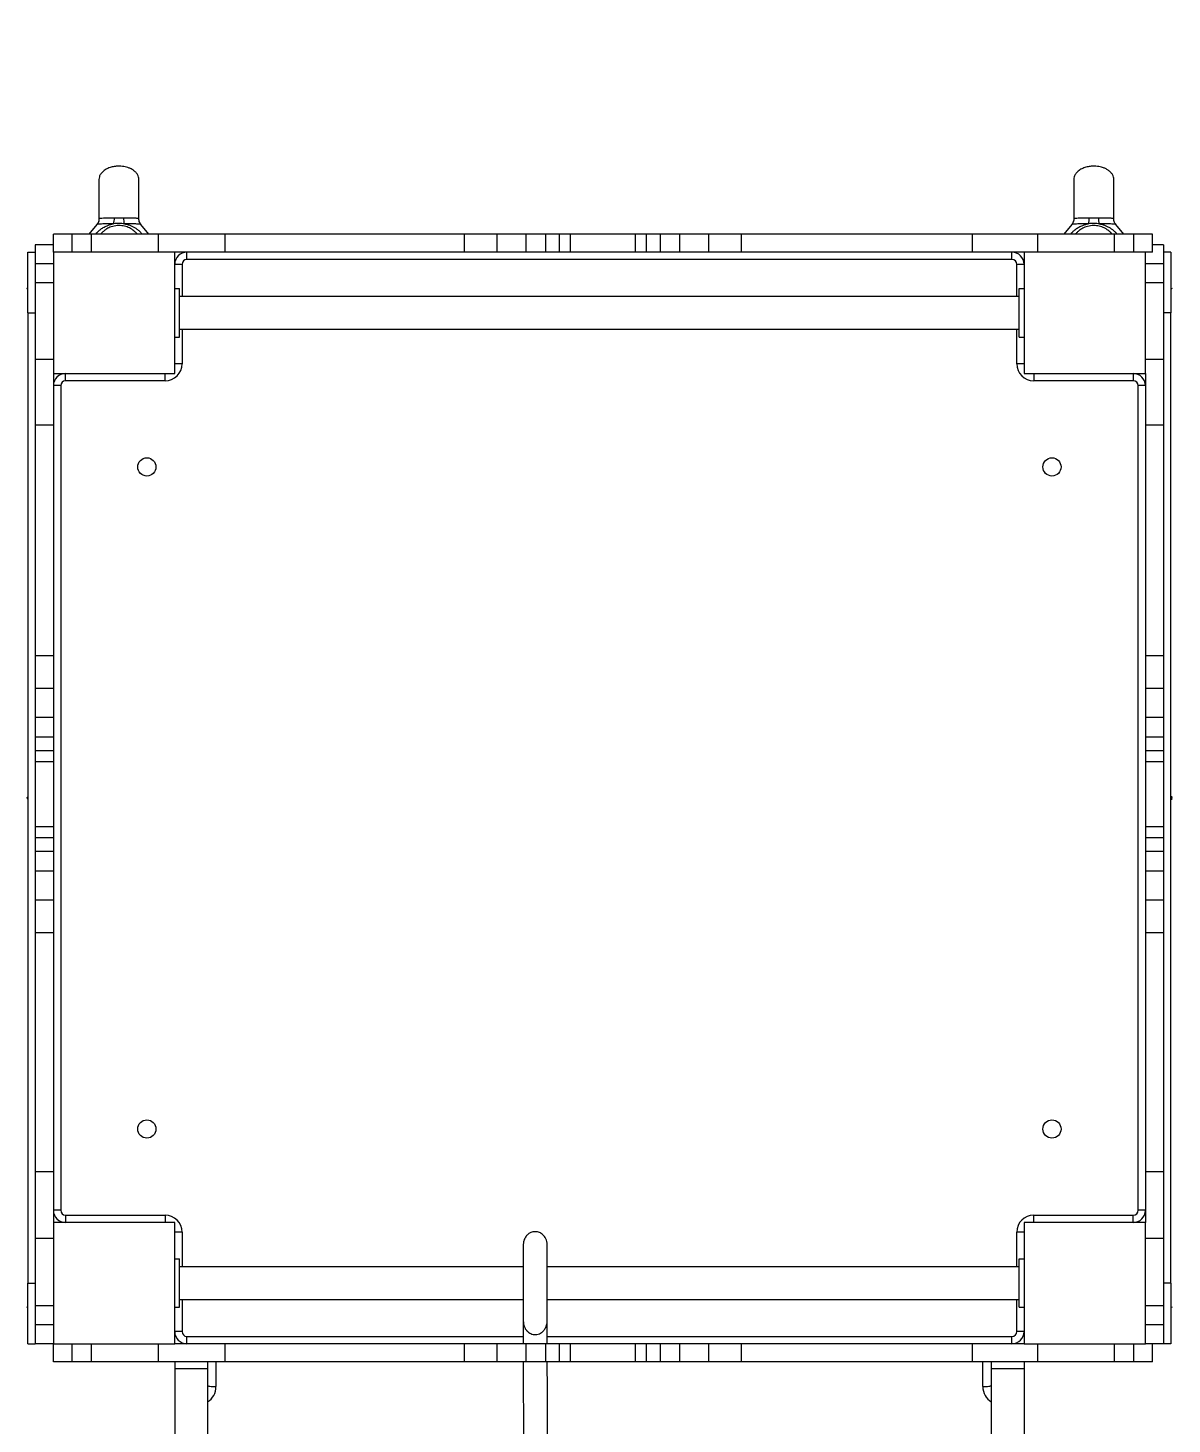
# Model space of a CAD drawing. Header units: millimetres. Extents: x -8760 to 8364, y -7998 to 7451.
# Drawn here: x 1033 to 1976, y -2925 to -1774 of the extents above; entities that cross this region are included whole.
import ezdxf

# ---------------------------------------------------------------- set-up
doc = ezdxf.new("R2010")
doc.units = ezdxf.units.MM
for name, color, linetype in [('DIKOM_ОБЪЕКТ', 7, 'Continuous'), ('DIKOM_РАЗМЕР_ЗОНА', 7, 'Continuous'), ('DIKOM_РАЗМЕР_ОБЪЕКТА', 7, 'Continuous')]:
    doc.layers.add(name, color=color, linetype=linetype)
doc.styles.add('style1', font='arial.ttf', dxfattribs={"width": 0.8})
doc.dimstyles.new('1-50', dxfattribs={"dimtxt": 300, "dimasz": 200, "dimexe": 100, "dimexo": 0, "dimgap": 100, "dimtad": 1, "dimtxsty": 'style1', "dimcen": 200, "dimclrd": 7, "dimclre": 7, "dimclrt": 7, "dimadec": 1, "dimazin": 2, "dimtfac": 1, "dimtmove": 0, "dimatfit": 2, "dimfxl": 0, "dimlwd": 25, "dimlwe": 18, "dimarcsym": 0})

# ---------------------------------------------------------------- blocks, each defined once
blk = doc.blocks.new('*D21')
at = {"layer": 'Defpoints', "color": 0, "transparency": 16777216}
for p in [(-7755.6, -10.6), (8364.4, -2410.4), (8364.4, -7897.6)]:
    blk.add_point(p, dxfattribs=at)
at = {"layer": 'DIKOM_РАЗМЕР_ЗОНА', "color": 7, "lineweight": 18, "transparency": 16777216}
for p, q in [((-7755.6, -10.6), (-7755.6, -7997.6)), ((8364.4, -2410.4), (8364.4, -7997.6))]:
    blk.add_line(p, q, dxfattribs=at)
at = {"layer": 'DIKOM_РАЗМЕР_ЗОНА', "color": 7, "lineweight": 25, "transparency": 16777216}
blk.add_line((-7555.6, -7897.6), (8164.4, -7897.6), dxfattribs=at)
at = {"layer": 'DIKOM_РАЗМЕР_ЗОНА', "color": 7, "transparency": 16777216}
for points in [[(-7555.6, -7864.2), (-7555.6, -7930.9), (-7755.6, -7897.6)], [(8164.4, -7864.2), (8164.4, -7930.9), (8364.4, -7897.6)]]:
    blk.add_solid(points, dxfattribs=at)
at = {"layer": 'DIKOM_РАЗМЕР_ЗОНА', "color": 7, "transparency": 16777216, "insert": (1040.7, -7644.4), "char_height": 300, "attachment_point": 5, "style": 'style1'}
blk.add_mtext('16100', dxfattribs=at)
blk = doc.blocks.new('*D19')
at = {"layer": 'Defpoints', "color": 0, "transparency": 16777216}
for p in [(-5756.7, -306.6), (6365.5, -2710.6), (6365.5, -7111.4)]:
    blk.add_point(p, dxfattribs=at)
at = {"layer": 'DIKOM_РАЗМЕР_ОБЪЕКТА', "color": 7, "lineweight": 18, "transparency": 16777216}
for p, q in [((-5756.7, -306.6), (-5756.7, -7211.4)), ((6365.5, -2710.6), (6365.5, -7211.4))]:
    blk.add_line(p, q, dxfattribs=at)
at = {"layer": 'DIKOM_РАЗМЕР_ОБЪЕКТА', "color": 7, "lineweight": 25, "transparency": 16777216}
blk.add_line((-5556.7, -7111.4), (6165.5, -7111.4), dxfattribs=at)
at = {"layer": 'DIKOM_РАЗМЕР_ОБЪЕКТА', "color": 7, "transparency": 16777216}
for points in [[(-5556.7, -7078.1), (-5556.7, -7144.7), (-5756.7, -7111.4)], [(6165.5, -7078.1), (6165.5, -7144.7), (6365.5, -7111.4)]]:
    blk.add_solid(points, dxfattribs=at)
at = {"layer": 'DIKOM_РАЗМЕР_ОБЪЕКТА', "color": 7, "transparency": 16777216, "insert": (1047.2, -6858.2), "char_height": 300, "attachment_point": 5, "style": 'style1'}
blk.add_mtext('12100', dxfattribs=at)

msp = doc.modelspace()

# ---------------------------------------------------------------- linework, layer by layer
at = {"layer": 'DIKOM_ОБЪЕКТ', "color": 7, "linetype": 'Continuous', "lineweight": 15}
for p, q in [((1124.79, -1930.792), (1124.793, -1930.835)), ((1928.287, -1930.792), (1928.29, -1930.835)), ((1054.391, -1958.554), (1054.391, -1943.554)), ((1069.973, -1943.554), (1054.391, -1943.554)), ((1069.973, -1958.554), (1069.973, -1943.554)), ((1085.7, -1943.554), (1069.973, -1943.554)), ((1090.247, -1935.586), (1083.686, -1943.554)), ((1085.7, -1958.554), (1085.7, -1943.554)), ((1141.006, -1943.554), (1085.7, -1943.554)), ((1126.506, -1935.589), (1126.464, -1935.579)), ((1133.159, -1943.554), (1126.553, -1935.544)), ((1141.006, -1958.554), (1141.006, -1943.554)), ((1196.05, -1943.554), (1141.006, -1943.554)), ((1196.05, -1958.554), (1196.05, -1943.554)), ((1393.276, -1943.554), (1196.05, -1943.554)), ((1393.276, -1958.554), (1393.276, -1943.554)), ((1420.183, -1943.554), (1393.276, -1943.554)), ((1420.183, -1958.554), (1420.183, -1943.554)), ((1443.964, -1943.554), (1420.183, -1943.554)), ((1443.964, -1958.554), (1443.964, -1943.554)), ((1460.133, -1943.554), (1443.964, -1943.554)), ((1460.133, -1958.554), (1460.133, -1943.554)), ((1471.476, -1943.554), (1460.133, -1943.554)), ((1471.476, -1958.554), (1471.476, -1943.554)), ((1480.558, -1943.554), (1471.476, -1943.554)), ((1480.558, -1958.554), (1480.558, -1943.554)), ((1534.225, -1943.554), (1480.558, -1943.554)), ((1534.225, -1958.554), (1534.225, -1943.554)), ((1543.307, -1943.554), (1534.225, -1943.554)), ((1543.307, -1958.554), (1543.307, -1943.554)), ((1554.65, -1943.554), (1543.307, -1943.554)), ((1554.65, -1958.554), (1554.65, -1943.554)), ((1570.819, -1943.554), (1554.65, -1943.554)), ((1570.819, -1958.554), (1570.819, -1943.554)), ((1594.6, -1943.554), (1570.819, -1943.554)), ((1594.6, -1958.554), (1594.6, -1943.554)), ((1621.508, -1943.554), (1594.6, -1943.554)), ((1621.508, -1958.554), (1621.508, -1943.554)), ((1811.908, -1943.554), (1621.508, -1943.554)), ((1811.908, -1958.554), (1811.908, -1943.554)), ((1865.855, -1943.554), (1811.908, -1943.554)), ((1865.855, -1958.554), (1865.855, -1943.554)), ((1929.083, -1943.554), (1865.855, -1943.554)), ((1893.745, -1935.586), (1887.183, -1943.554)), ((1929.083, -1958.554), (1929.083, -1943.554)), ((1944.81, -1943.554), (1929.083, -1943.554)), ((1930.004, -1935.589), (1929.962, -1935.579)), ((1936.657, -1943.554), (1930.05, -1935.544)), ((1944.81, -1958.554), (1944.81, -1943.554)), ((1960.392, -1943.554), (1944.81, -1943.554)), ((1960.392, -1958.554), (1960.392, -1943.554)), ((1054.391, -1952.554), (1039.392, -1952.554)), ((1039.392, -1952.554), (1039.392, -1968.135)), ((1969.392, -1952.554), (1960.392, -1952.554)), ((1969.392, -1952.554), (1969.392, -1968.135)), ((1033.392, -1958.554), (1039.392, -1958.554)), ((1033.392, -2008.554), (1033.392, -1958.554)), ((1054.391, -1968.135), (1039.392, -1968.135)), ((1039.392, -1968.135), (1039.392, -1983.862)), ((1154.392, -1958.554), (1054.391, -1958.554)), ((1054.391, -1958.554), (1054.391, -2058.554)), ((1196.05, -1958.554), (1154.392, -1958.554)), ((1154.392, -2058.554), (1154.392, -1958.554)), ((1160.392, -1968.554), (1154.392, -1968.554)), ((1160.392, -1968.554), (1160.392, -1995.054)), ((1164.392, -1964.554), (1164.392, -1958.554)), ((1844.392, -1964.554), (1164.392, -1964.554)), ((1393.276, -1958.554), (1196.05, -1958.554)), ((1420.183, -1958.554), (1393.276, -1958.554)), ((1443.964, -1958.554), (1420.183, -1958.554)), ((1460.133, -1958.554), (1443.964, -1958.554)), ((1471.476, -1958.554), (1460.133, -1958.554)), ((1480.558, -1958.554), (1471.476, -1958.554)), ((1534.225, -1958.554), (1480.558, -1958.554)), ((1543.307, -1958.554), (1534.225, -1958.554)), ((1554.65, -1958.554), (1543.307, -1958.554)), ((1570.819, -1958.554), (1554.65, -1958.554)), ((1594.6, -1958.554), (1570.819, -1958.554)), ((1621.508, -1958.554), (1594.6, -1958.554)), ((1811.908, -1958.554), (1621.508, -1958.554)), ((1854.392, -1958.554), (1811.908, -1958.554)), ((1844.392, -1964.554), (1844.392, -1958.554)), ((1854.392, -1968.554), (1848.392, -1968.554)), ((1848.392, -1995.054), (1848.392, -1968.554)), ((1954.392, -1958.554), (1854.392, -1958.554)), ((1854.392, -1958.554), (1854.392, -2058.554)), ((1960.392, -1958.554), (1954.392, -1958.554)), ((1954.392, -2058.554), (1954.392, -1958.554)), ((1969.392, -1968.135), (1954.392, -1968.135)), ((1975.391, -1958.554), (1969.392, -1958.554)), ((1969.392, -1968.135), (1969.392, -1983.862)), ((1975.391, -1958.554), (1975.391, -2008.554)), ((1054.391, -1983.862), (1039.392, -1983.862)), ((1039.392, -1983.862), (1039.392, -2047.091)), ((1154.392, -1988.554), (1158.392, -1988.554)), ((1158.392, -2028.554), (1158.392, -1988.554)), ((1850.391, -2028.554), (1850.391, -1988.554)), ((1850.391, -1988.554), (1854.392, -1988.554)), ((1969.392, -1983.862), (1954.392, -1983.862)), ((1969.392, -1983.862), (1969.392, -2047.091)), ((1850.391, -1995.054), (1158.392, -1995.054)), ((1033.392, -2008.554), (1033.392, -2808.554)), ((1033.392, -2008.554), (1039.392, -2008.554)), ((1975.391, -2008.554), (1969.392, -2008.554)), ((1975.391, -2808.554), (1975.391, -2008.554)), ((1158.392, -2022.054), (1850.391, -2022.054)), ((1160.392, -2022.054), (1160.392, -2050.554)), ((1848.392, -2050.554), (1848.392, -2022.054)), ((1154.392, -2028.554), (1158.392, -2028.554)), ((1850.391, -2028.554), (1854.392, -2028.554)), ((1054.391, -2047.091), (1039.392, -2047.091)), ((1039.392, -2047.091), (1039.392, -2101.037)), ((1969.392, -2047.091), (1954.392, -2047.091)), ((1969.392, -2047.091), (1969.392, -2101.037)), ((1054.391, -2058.554), (1054.391, -2101.037)), ((1054.391, -2058.554), (1154.392, -2058.554)), ((1064.391, -2064.554), (1064.391, -2058.554)), ((1146.391, -2064.554), (1146.391, -2058.554)), ((1160.392, -2050.554), (1154.392, -2050.554)), ((1854.392, -2050.554), (1848.392, -2050.554)), ((1854.392, -2058.554), (1954.392, -2058.554)), ((1862.392, -2058.554), (1862.392, -2064.554)), ((1944.392, -2058.554), (1944.392, -2064.554)), ((1954.392, -2058.554), (1954.392, -2101.037)), ((1060.392, -2068.554), (1054.391, -2068.554)), ((1060.392, -2068.554), (1060.392, -2748.554)), ((1146.391, -2064.554), (1064.391, -2064.554)), ((1944.392, -2064.554), (1862.392, -2064.554)), ((1948.392, -2748.554), (1948.392, -2068.554)), ((1954.392, -2068.554), (1948.392, -2068.554)), ((1054.391, -2101.037), (1039.392, -2101.037)), ((1039.392, -2101.037), (1039.392, -2291.438)), ((1054.391, -2101.037), (1054.391, -2291.438)), ((1969.392, -2101.037), (1954.392, -2101.037)), ((1954.392, -2101.037), (1954.392, -2291.438)), ((1969.392, -2101.037), (1969.392, -2291.438)), ((1054.391, -2291.438), (1039.392, -2291.438)), ((1039.392, -2291.438), (1039.392, -2318.346)), ((1054.391, -2291.438), (1054.391, -2318.346)), ((1969.392, -2291.438), (1954.392, -2291.438)), ((1954.392, -2291.438), (1954.392, -2318.346)), ((1969.392, -2291.438), (1969.392, -2318.346)), ((1054.391, -2318.346), (1039.392, -2318.346)), ((1039.392, -2318.346), (1039.392, -2342.126)), ((1054.391, -2318.346), (1054.391, -2342.126)), ((1969.392, -2318.346), (1954.392, -2318.346)), ((1954.392, -2318.346), (1954.392, -2342.126)), ((1969.392, -2318.346), (1969.392, -2342.126)), ((1054.391, -2342.126), (1039.392, -2342.126)), ((1039.392, -2342.126), (1039.392, -2358.296)), ((1054.391, -2342.126), (1054.391, -2358.296)), ((1969.392, -2342.126), (1954.392, -2342.126)), ((1954.392, -2342.126), (1954.392, -2358.296)), ((1969.392, -2342.126), (1969.392, -2358.296)), ((1054.391, -2358.296), (1039.392, -2358.296)), ((1039.392, -2358.296), (1039.392, -2369.639)), ((1054.391, -2358.296), (1054.391, -2369.639)), ((1969.392, -2358.296), (1954.392, -2358.296)), ((1954.392, -2358.296), (1954.392, -2369.639)), ((1969.392, -2358.296), (1969.392, -2369.639)), ((1054.391, -2369.639), (1039.392, -2369.639)), ((1039.392, -2369.639), (1039.392, -2378.721)), ((1054.391, -2369.639), (1054.391, -2378.721)), ((1969.392, -2369.639), (1954.392, -2369.639)), ((1954.392, -2369.639), (1954.392, -2378.721)), ((1969.392, -2369.639), (1969.392, -2378.721)), ((1054.391, -2378.721), (1039.392, -2378.721)), ((1039.392, -2378.721), (1039.392, -2432.388)), ((1054.391, -2378.721), (1054.391, -2432.388)), ((1969.392, -2378.721), (1954.392, -2378.721)), ((1954.392, -2378.721), (1954.392, -2432.388)), ((1969.392, -2378.721), (1969.392, -2432.388)), ((1054.391, -2432.388), (1039.392, -2432.388)), ((1039.392, -2432.388), (1039.392, -2441.47)), ((1054.391, -2432.388), (1054.391, -2441.47)), ((1969.392, -2432.388), (1954.392, -2432.388)), ((1954.392, -2432.388), (1954.392, -2441.47)), ((1969.392, -2432.388), (1969.392, -2441.47)), ((1054.391, -2441.47), (1039.392, -2441.47)), ((1039.392, -2441.47), (1039.392, -2452.812)), ((1054.391, -2441.47), (1054.391, -2452.812)), ((1969.392, -2441.47), (1954.392, -2441.47)), ((1954.392, -2441.47), (1954.392, -2452.812)), ((1969.392, -2441.47), (1969.392, -2452.812)), ((1054.391, -2452.812), (1039.392, -2452.812)), ((1039.392, -2452.812), (1039.392, -2468.982)), ((1054.391, -2452.812), (1054.391, -2468.982)), ((1969.392, -2452.812), (1954.392, -2452.812)), ((1954.392, -2452.812), (1954.392, -2468.982)), ((1969.392, -2452.812), (1969.392, -2468.982)), ((1054.391, -2468.982), (1039.392, -2468.982)), ((1039.392, -2468.982), (1039.392, -2492.762)), ((1054.391, -2468.982), (1054.391, -2492.762)), ((1969.392, -2468.982), (1954.392, -2468.982)), ((1954.392, -2468.982), (1954.392, -2492.762)), ((1969.392, -2468.982), (1969.392, -2492.762)), ((1054.391, -2492.762), (1039.392, -2492.762)), ((1039.392, -2492.762), (1039.392, -2519.67)), ((1054.391, -2492.762), (1054.391, -2519.67)), ((1969.392, -2492.762), (1954.392, -2492.762)), ((1954.392, -2492.762), (1954.392, -2519.67)), ((1969.392, -2492.762), (1969.392, -2519.67)), ((1054.391, -2519.67), (1039.392, -2519.67)), ((1039.392, -2519.67), (1039.392, -2716.896)), ((1054.391, -2519.67), (1054.391, -2716.896)), ((1969.392, -2519.67), (1954.392, -2519.67)), ((1954.392, -2519.67), (1954.392, -2716.896)), ((1969.392, -2519.67), (1969.392, -2716.896)), ((1054.391, -2716.896), (1039.392, -2716.896)), ((1039.392, -2716.896), (1039.392, -2771.939)), ((1054.391, -2716.896), (1054.391, -2758.554)), ((1969.392, -2716.896), (1954.392, -2716.896)), ((1954.392, -2716.896), (1954.392, -2758.554)), ((1969.392, -2716.896), (1969.392, -2771.939)), ((1060.392, -2748.554), (1054.391, -2748.554)), ((1954.392, -2748.554), (1948.392, -2748.554)), ((1154.392, -2758.554), (1054.391, -2758.554)), ((1054.391, -2758.554), (1054.391, -2858.554)), ((1064.391, -2752.554), (1146.391, -2752.554)), ((1064.391, -2752.554), (1064.391, -2758.554)), ((1146.391, -2752.554), (1146.391, -2758.554)), ((1154.392, -2858.554), (1154.392, -2758.554)), ((1954.392, -2758.554), (1854.392, -2758.554)), ((1854.392, -2758.554), (1854.392, -2858.554)), ((1862.392, -2752.554), (1944.392, -2752.554)), ((1862.392, -2758.554), (1862.392, -2752.554)), ((1944.392, -2758.554), (1944.392, -2752.554)), ((1954.392, -2858.554), (1954.392, -2758.554)), ((1054.391, -2771.939), (1039.392, -2771.939)), ((1039.392, -2771.939), (1039.392, -2827.246)), ((1160.392, -2766.554), (1154.392, -2766.554)), ((1160.392, -2766.554), (1160.392, -2795.054)), ((1854.392, -2766.554), (1848.392, -2766.554)), ((1848.392, -2795.054), (1848.392, -2766.554)), ((1969.392, -2771.939), (1954.392, -2771.939)), ((1969.392, -2771.939), (1969.392, -2827.246)), ((1154.392, -2788.554), (1158.392, -2788.554)), ((1158.392, -2828.554), (1158.392, -2788.554)), ((1441.603, -2795.054), (1158.392, -2795.054)), ((1850.391, -2795.054), (1461.401, -2795.054)), ((1850.391, -2788.554), (1854.392, -2788.554)), ((1850.391, -2828.554), (1850.391, -2788.554)), ((1033.392, -2858.554), (1033.392, -2808.554)), ((1033.392, -2808.554), (1039.392, -2808.554)), ((1975.391, -2808.554), (1969.392, -2808.554)), ((1975.391, -2808.554), (1975.391, -2858.554)), ((1054.391, -2827.246), (1039.392, -2827.246)), ((1039.392, -2827.246), (1039.392, -2842.973)), ((1154.392, -2828.554), (1158.392, -2828.554)), ((1158.392, -2822.054), (1441.629, -2822.054)), ((1160.392, -2822.054), (1160.392, -2848.554)), ((1461.427, -2822.054), (1850.391, -2822.054)), ((1848.392, -2848.554), (1848.392, -2822.054)), ((1850.391, -2828.554), (1854.392, -2828.554)), ((1969.392, -2827.246), (1954.392, -2827.246)), ((1969.392, -2827.246), (1969.392, -2842.973)), ((1054.391, -2842.973), (1039.392, -2842.973)), ((1039.392, -2842.973), (1039.392, -2858.554)), ((1969.392, -2842.973), (1954.392, -2842.973)), ((1969.392, -2842.973), (1969.392, -2858.554)), ((1160.392, -2848.554), (1154.392, -2848.554)), ((1164.392, -2858.554), (1164.392, -2852.554)), ((1164.392, -2852.554), (1441.652, -2852.554)), ((1461.453, -2852.554), (1844.392, -2852.554)), ((1844.392, -2858.554), (1844.392, -2852.554)), ((1854.392, -2848.554), (1848.392, -2848.554)), ((1033.392, -2858.554), (1039.392, -2858.554)), ((1054.391, -2858.554), (1039.392, -2858.554)), ((1054.391, -2873.554), (1054.391, -2858.554)), ((1054.391, -2858.554), (1154.392, -2858.554)), ((1069.973, -2873.554), (1069.973, -2858.554)), ((1085.7, -2873.554), (1085.7, -2858.554)), ((1141.006, -2873.554), (1141.006, -2858.554)), ((1196.05, -2858.554), (1154.392, -2858.554)), ((1196.05, -2873.554), (1196.05, -2858.554)), ((1393.276, -2858.554), (1196.05, -2858.554)), ((1393.276, -2873.554), (1393.276, -2858.554)), ((1420.183, -2858.554), (1393.276, -2858.554)), ((1420.183, -2873.554), (1420.183, -2858.554)), ((1443.964, -2858.554), (1420.183, -2858.554)), ((1443.964, -2873.554), (1443.964, -2858.554)), ((1460.133, -2858.554), (1443.964, -2858.554)), ((1460.133, -2873.554), (1460.133, -2858.554)), ((1471.476, -2858.554), (1460.133, -2858.554)), ((1471.476, -2873.554), (1471.476, -2858.554)), ((1480.558, -2858.554), (1471.476, -2858.554)), ((1480.558, -2873.554), (1480.558, -2858.554)), ((1534.225, -2858.554), (1480.558, -2858.554)), ((1534.225, -2873.554), (1534.225, -2858.554)), ((1543.307, -2858.554), (1534.225, -2858.554)), ((1543.307, -2873.554), (1543.307, -2858.554)), ((1554.65, -2858.554), (1543.307, -2858.554)), ((1554.65, -2873.554), (1554.65, -2858.554)), ((1570.819, -2858.554), (1554.65, -2858.554)), ((1570.819, -2873.554), (1570.819, -2858.554)), ((1594.6, -2858.554), (1570.819, -2858.554)), ((1594.6, -2873.554), (1594.6, -2858.554)), ((1621.508, -2858.554), (1594.6, -2858.554)), ((1621.508, -2873.554), (1621.508, -2858.554)), ((1811.908, -2858.554), (1621.508, -2858.554)), ((1811.908, -2873.554), (1811.908, -2858.554)), ((1854.392, -2858.554), (1811.908, -2858.554)), ((1854.392, -2858.554), (1954.392, -2858.554)), ((1865.855, -2873.554), (1865.855, -2858.554)), ((1929.083, -2873.554), (1929.083, -2858.554)), ((1944.81, -2873.554), (1944.81, -2858.554)), ((1959.822, -2858.554), (1954.392, -2858.554)), ((1969.392, -2858.554), (1959.822, -2858.554)), ((1960.392, -2873.554), (1960.392, -2858.554)), ((1975.391, -2858.554), (1969.392, -2858.554)), ((1069.973, -2873.554), (1054.391, -2873.554)), ((1085.7, -2873.554), (1069.973, -2873.554)), ((1141.006, -2873.554), (1085.7, -2873.554)), ((1196.05, -2873.554), (1141.006, -2873.554)), ((1154.392, -2873.554), (1154.392, -2879.363)), ((1181.392, -2873.554), (1181.392, -2879.363)), ((1188.392, -2873.554), (1188.392, -2893.977)), ((1393.276, -2873.554), (1196.05, -2873.554)), ((1420.183, -2873.554), (1393.276, -2873.554)), ((1443.964, -2873.554), (1420.183, -2873.554)), ((1460.133, -2873.554), (1443.964, -2873.554)), ((1471.476, -2873.554), (1460.133, -2873.554)), ((1480.558, -2873.554), (1471.476, -2873.554)), ((1534.225, -2873.554), (1480.558, -2873.554)), ((1543.307, -2873.554), (1534.225, -2873.554)), ((1554.65, -2873.554), (1543.307, -2873.554)), ((1570.819, -2873.554), (1554.65, -2873.554)), ((1594.6, -2873.554), (1570.819, -2873.554)), ((1621.508, -2873.554), (1594.6, -2873.554)), ((1811.908, -2873.554), (1621.508, -2873.554)), ((1865.855, -2873.554), (1811.908, -2873.554)), ((1820.392, -2893.977), (1820.392, -2873.554)), ((1827.391, -2873.554), (1827.391, -2879.363)), ((1854.392, -2873.554), (1854.392, -2879.363)), ((1929.083, -2873.554), (1865.855, -2873.554)), ((1944.81, -2873.554), (1929.083, -2873.554)), ((1960.392, -2873.554), (1944.81, -2873.554)), ((1181.392, -2879.363), (1154.392, -2879.363)), ((1154.392, -2879.363), (1154.392, -4080.9)), ((1181.392, -2879.363), (1181.392, -4080.9)), ((1854.392, -2879.363), (1827.391, -2879.363)), ((1827.391, -2879.363), (1827.391, -4080.9)), ((1854.392, -2879.363), (1854.392, -4080.9))]:
    msp.add_line(p, q, dxfattribs=at)
at = {"layer": 'DIKOM_ОБЪЕКТ', "color": 7, "linetype": 'Continuous', "lineweight": 15, "flags": 128}
for points in [[(1181.392, -2893.095), (1181.526, -2893.267), (1181.924, -2893.433), (1182.571, -2893.585), (1183.442, -2893.719), (1184.503, -2893.829), (1185.713, -2893.91), (1187.026, -2893.96), (1188.392, -2893.977)], [(1820.392, -2893.977), (1821.757, -2893.96), (1823.07, -2893.91), (1824.281, -2893.829), (1825.341, -2893.719), (1826.212, -2893.585), (1826.859, -2893.433), (1827.257, -2893.267), (1827.391, -2893.095)]]:
    msp.add_lwpolyline(points, dxfattribs=at)
at = {"layer": 'DIKOM_ОБЪЕКТ', "color": 7, "linetype": 'Continuous', "lineweight": 15}
for centre in [(1131.392, -2135.554), (1877.392, -2135.554), (1131.392, -2681.554), (1877.392, -2681.554)]:
    msp.add_circle(centre, 7.5, dxfattribs=at)
for centre, radius, start, end in [((1084.974, -1929.611), 19.765, 343.915118, 358.210376), ((1131.827, -1929.606), 19.737, 181.803735, 196.123041), ((1888.487, -1929.614), 19.749, 343.909094, 358.2164), ((1935.307, -1929.61), 19.719, 181.794559, 196.126732), ((1164.392, -1968.554), 10, 90, 180), ((1164.392, -1968.554), 4, 90, 180), ((1844.392, -1968.554), 10, 0, 90), ((1844.392, -1968.554), 4, 0, 90), ((1032.392, -1989.554), 1, 0, 90), ((1976.392, -1989.554), 1, 90, 180), ((1064.392, -2068.554), 10, 90, 180), ((1146.392, -2050.554), 14, 270, 0), ((1862.392, -2050.554), 14, 180, 270), ((1944.392, -2068.554), 10, 0, 90), ((1064.392, -2068.554), 4, 90, 180), ((1944.392, -2068.554), 4, 0, 90), ((1032.392, -2407.554), 1, 270, 0), ((1032.392, -2409.554), 1, 0, 90), ((1976.14, -2511.613), 104.061, 89.861235, 90.411927), ((1976.144, -2303.773), 105.784, 269.592557, 270.134281), ((1976.392, -2407.554), 1, 180, 270), ((1976.392, -2409.554), 1, 90, 180), ((1064.392, -2748.554), 10, 180, 270), ((1064.392, -2748.554), 4, 180, 270), ((1944.392, -2748.554), 4, 270, 0), ((1944.392, -2748.554), 10, 270, 0), ((1146.392, -2766.554), 14, 0, 90), ((1862.392, -2766.554), 14, 90, 180), ((1032.392, -2827.554), 1, 270, 0), ((1976.392, -2827.554), 1, 180, 270), ((1164.392, -2848.554), 10, 180, 270), ((1164.392, -2848.554), 4, 180, 270), ((1844.392, -2848.554), 4, 270, 0), ((1844.392, -2848.554), 10, 270, 0), ((1173.526, -2893.951), 14.865, 301.944599, 359.897541), ((1835.245, -2893.957), 14.853, 180.077297, 238.080563)]:
    msp.add_arc(centre, radius, start, end, dxfattribs=at)
for points, knots in [([(1124.914, -1898.554), (1124.859, -1897.88), (1124.743, -1896.462), (1123.798, -1894.399), (1122.298, -1892.479), (1120.31, -1890.84), (1118.062, -1889.564), (1115.783, -1888.666), (1113.565, -1888.068), (1111.22, -1887.672), (1108.499, -1887.494), (1105.313, -1887.669), (1101.873, -1888.351), (1098.513, -1889.622), (1095.593, -1891.453), (1093.448, -1893.697), (1092.142, -1896.123), (1091.986, -1897.784), (1091.914, -1898.554)], [0, 0, 0, 0, 0.04633131, 0.09737854, 0.15341227, 0.21313293, 0.27355496, 0.33082723, 0.38133611, 0.43158149, 0.49443114, 0.56871157, 0.65082003, 0.73500271, 0.81488893, 0.88597328, 0.94713636, 1, 1, 1, 1]), ([(1928.411, -1898.554), (1928.356, -1897.88), (1928.24, -1896.462), (1927.296, -1894.399), (1925.795, -1892.479), (1923.807, -1890.84), (1921.559, -1889.564), (1919.281, -1888.666), (1917.062, -1888.068), (1914.717, -1887.672), (1911.997, -1887.494), (1908.81, -1887.67), (1905.37, -1888.351), (1902.01, -1889.622), (1899.091, -1891.453), (1896.945, -1893.697), (1895.64, -1896.123), (1895.483, -1897.784), (1895.411, -1898.554)], [0, 0, 0, 0, 0.04633129, 0.09737633, 0.15341003, 0.21313067, 0.27355741, 0.33082965, 0.38133851, 0.43158387, 0.49443349, 0.56871388, 0.65082231, 0.73499983, 0.81489063, 0.88597494, 0.94713554, 1, 1, 1, 1]), ([(1091.914, -1898.554), (1091.914, -1898.634), (1091.914, -1898.787), (1091.914, -1899.93), (1091.914, -1901.539), (1091.914, -1903.488), (1091.914, -1905.611), (1091.914, -1907.787), (1091.914, -1909.908), (1091.914, -1911.9), (1091.914, -1913.711), (1091.914, -1915.468), (1091.914, -1917.43), (1091.914, -1920.231), (1091.914, -1924.199), (1091.914, -1927.905), (1091.914, -1930.354), (1091.914, -1930.837)], [0, 0, 0, 0, 0.11667316, 0.22395222, 0.32099551, 0.40761258, 0.48398373, 0.55055939, 0.60800924, 0.65698593, 0.69812038, 0.73224058, 0.77049393, 0.81808052, 0.89347483, 0.97897646, 1, 1, 1, 1]), ([(1124.914, -1930.835), (1124.914, -1930.352), (1124.914, -1927.904), (1124.914, -1924.199), (1124.914, -1919.968), (1124.914, -1916.816), (1124.914, -1914.251), (1124.914, -1912.063), (1124.914, -1909.908), (1124.914, -1907.787), (1124.914, -1905.611), (1124.914, -1903.488), (1124.914, -1901.539), (1124.914, -1899.93), (1124.914, -1898.787), (1124.914, -1898.634), (1124.914, -1898.554)], [0, 0, 0, 0, 0.02099057, 0.10649613, 0.18189392, 0.24332912, 0.28977186, 0.3429838, 0.39196274, 0.44941524, 0.51599397, 0.59236863, 0.6789897, 0.77603746, 0.88332147, 1, 1, 1, 1]), ([(1895.411, -1898.554), (1895.411, -1898.634), (1895.411, -1898.787), (1895.411, -1899.93), (1895.411, -1901.539), (1895.411, -1903.488), (1895.411, -1905.611), (1895.411, -1907.787), (1895.411, -1909.908), (1895.411, -1911.9), (1895.411, -1913.711), (1895.411, -1915.468), (1895.411, -1917.43), (1895.411, -1920.231), (1895.411, -1924.199), (1895.411, -1927.905), (1895.411, -1930.354), (1895.411, -1930.837)], [0, 0, 0, 0, 0.11667316, 0.22395222, 0.32099551, 0.40761258, 0.48398373, 0.55055939, 0.60800924, 0.65698593, 0.69812038, 0.73224058, 0.77049393, 0.81808052, 0.89347483, 0.97897646, 1, 1, 1, 1]), ([(1928.411, -1930.835), (1928.411, -1930.352), (1928.411, -1927.904), (1928.411, -1924.199), (1928.411, -1919.968), (1928.411, -1916.816), (1928.411, -1914.251), (1928.411, -1912.063), (1928.411, -1909.908), (1928.411, -1907.787), (1928.411, -1905.611), (1928.411, -1903.488), (1928.411, -1901.539), (1928.411, -1899.93), (1928.411, -1898.787), (1928.411, -1898.634), (1928.411, -1898.554)], [0, 0, 0, 0, 0.02099057, 0.10649613, 0.18189392, 0.24332912, 0.28977186, 0.3429838, 0.39196274, 0.44941524, 0.51599397, 0.59236863, 0.6789897, 0.77603746, 0.88332147, 1, 1, 1, 1]), ([(1091.946, -1930.783), (1091.938, -1931.184), (1091.919, -1932.107), (1091.504, -1933.506), (1090.914, -1934.737), (1090.43, -1935.328), (1090.238, -1935.563)], [0, 0, 0, 0, 0.22927718, 0.52886953, 0.81275754, 1, 1, 1, 1]), ([(1091.968, -1930.852), (1091.959, -1931.293), (1091.939, -1932.242), (1091.543, -1933.606), (1090.973, -1934.797), (1090.524, -1935.364), (1090.321, -1935.621)], [0, 0, 0, 0, 0.24088092, 0.5188764, 0.78221235, 1, 1, 1, 1]), ([(1091.982, -1930.853), (1092, -1930.752), (1092.042, -1930.524), (1093.298, -1930.334), (1095.184, -1930.27), (1097.343, -1930.248), (1099.504, -1930.24), (1101.974, -1930.233), (1103.811, -1930.23), (1104.73, -1930.229)], [0, 0, 0, 0, 0.12439651, 0.27930339, 0.46484171, 0.5856546, 0.70658122, 0.85323528, 1, 1, 1, 1]), ([(1104.73, -1930.229), (1105.939, -1930.251), (1108.396, -1930.298), (1110.853, -1930.251), (1112.1, -1930.228)], [0, 0, 0, 0, 0.49245388, 1, 1, 1, 1]), ([(1112.1, -1930.228), (1112.999, -1930.229), (1114.767, -1930.231), (1117.281, -1930.237), (1119.304, -1930.246), (1120.985, -1930.262), (1122.344, -1930.288), (1123.517, -1930.346), (1124.325, -1930.455), (1124.851, -1930.591), (1124.808, -1930.733), (1124.79, -1930.792)], [0, 0, 0, 0, 0.14682992, 0.28883, 0.4306995, 0.51729152, 0.62705287, 0.73670103, 0.83327393, 0.9297339, 1, 1, 1, 1]), ([(1126.537, -1935.517), (1126.299, -1935.217), (1125.754, -1934.529), (1125.167, -1933.16), (1124.839, -1931.84), (1124.851, -1931.057), (1124.856, -1930.791)], [0, 0, 0, 0, 0.237613796, 0.543702027, 0.845046253, 1, 1, 1, 1]), ([(1124.89, -1930.85), (1124.901, -1930.844), (1124.919, -1930.835), (1124.906, -1930.828), (1124.9, -1930.825)], [0, 0, 0, 0, 0.5638445, 1, 1, 1, 1]), ([(1895.444, -1930.783), (1895.435, -1931.184), (1895.416, -1932.107), (1895.001, -1933.506), (1894.411, -1934.737), (1893.927, -1935.328), (1893.735, -1935.563)], [0, 0, 0, 0, 0.2292785, 0.52887034, 0.81275786, 1, 1, 1, 1]), ([(1895.465, -1930.852), (1895.456, -1931.293), (1895.437, -1932.242), (1895.04, -1933.606), (1894.47, -1934.797), (1894.021, -1935.364), (1893.818, -1935.621)], [0, 0, 0, 0, 0.24088125, 0.51888558, 0.78222361, 1, 1, 1, 1]), ([(1895.479, -1930.853), (1895.497, -1930.752), (1895.539, -1930.524), (1896.796, -1930.334), (1898.681, -1930.27), (1900.84, -1930.248), (1903.001, -1930.24), (1905.471, -1930.233), (1907.308, -1930.23), (1908.227, -1930.229)], [0, 0, 0, 0, 0.12439733, 0.27930998, 0.46484952, 0.5856632, 0.70657982, 0.85324642, 1, 1, 1, 1]), ([(1908.227, -1930.229), (1909.436, -1930.251), (1911.893, -1930.298), (1914.35, -1930.251), (1915.597, -1930.228)], [0, 0, 0, 0, 0.49243808, 1, 1, 1, 1]), ([(1915.597, -1930.228), (1916.496, -1930.229), (1918.264, -1930.231), (1920.778, -1930.237), (1922.801, -1930.246), (1924.482, -1930.262), (1925.841, -1930.288), (1927.014, -1930.346), (1927.822, -1930.455), (1928.348, -1930.591), (1928.305, -1930.733), (1928.287, -1930.792)], [0, 0, 0, 0, 0.14681936, 0.28882119, 0.43069245, 0.51728554, 0.62704825, 0.73669777, 0.83327187, 0.92973303, 1, 1, 1, 1]), ([(1930.035, -1935.517), (1929.796, -1935.217), (1929.252, -1934.529), (1928.664, -1933.16), (1928.335, -1931.84), (1928.349, -1931.057), (1928.353, -1930.791)], [0, 0, 0, 0, 0.23760101, 0.54369216, 0.84504514, 1, 1, 1, 1]), ([(1928.388, -1930.85), (1928.398, -1930.844), (1928.417, -1930.835), (1928.403, -1930.828), (1928.397, -1930.825)], [0, 0, 0, 0, 0.56385454, 1, 1, 1, 1]), ([(1089.561, -1943.554), (1089.611, -1943.46), (1089.93, -1942.868), (1090.989, -1941.655), (1092.862, -1939.924), (1095.39, -1938.163), (1098.214, -1936.727), (1101.098, -1935.704), (1102.954, -1935.264), (1103.934, -1935.093), (1103.965, -1935.088)], [0, 0, 0, 0, 0.0307891, 0.19377968, 0.3611877, 0.54287887, 0.73072808, 0.86147651, 0.99548973, 1, 1, 1, 1]), ([(1103.965, -1935.088), (1102.866, -1935.095), (1100.641, -1935.111), (1097.69, -1935.155), (1095.129, -1935.219), (1093.219, -1935.298), (1091.8, -1935.387), (1090.611, -1935.501), (1090.39, -1935.558), (1090.254, -1935.593)], [0, 0, 0, 0, 0.16826765, 0.34053818, 0.4784215, 0.62037216, 0.72391934, 0.83080806, 1, 1, 1, 1]), ([(1123.446, -1943.554), (1123.386, -1943.47), (1122.929, -1942.835), (1121.751, -1941.7), (1119.98, -1940.246), (1118.108, -1939.05), (1116.101, -1938.066), (1114.027, -1937.319), (1111.818, -1936.805), (1109.454, -1936.528), (1106.969, -1936.554), (1104.458, -1936.896), (1102.092, -1937.542), (1099.616, -1938.549), (1097.18, -1939.975), (1095.077, -1941.695), (1093.822, -1942.924), (1093.406, -1943.508), (1093.373, -1943.554)], [0, 0, 0, 0, 0.01293451, 0.09805773, 0.16779877, 0.23749599, 0.29726044, 0.35697339, 0.41471502, 0.47242443, 0.536066, 0.59972544, 0.66352608, 0.72738805, 0.81849405, 0.90974814, 0.99281857, 1, 1, 1, 1]), ([(1112.867, -1935.087), (1111.537, -1934.943), (1108.575, -1934.623), (1105.603, -1934.922), (1103.965, -1935.088)], [0, 0, 0, 0, 0.4488671, 1, 1, 1, 1]), ([(1126.464, -1935.579), (1126.425, -1935.559), (1126.375, -1935.533), (1125.755, -1935.456), (1124.953, -1935.381), (1123.931, -1935.319), (1122.662, -1935.258), (1121.083, -1935.2), (1118.636, -1935.146), (1115.883, -1935.108), (1113.953, -1935.095), (1112.867, -1935.087)], [0, 0, 0, 0, 0.129066603, 0.163123502, 0.276711836, 0.394982576, 0.408473063, 0.553026007, 0.702307976, 0.832327487, 1, 1, 1, 1]), ([(1112.867, -1935.087), (1113.534, -1935.219), (1115.056, -1935.519), (1117.297, -1936.231), (1119.628, -1937.217), (1121.819, -1938.431), (1123.916, -1939.899), (1125.728, -1941.527), (1126.829, -1942.789), (1127.207, -1943.437), (1127.276, -1943.554)], [0, 0, 0, 0, 0.09532722, 0.21729, 0.34176257, 0.48132238, 0.62364439, 0.79064562, 0.9622439, 1, 1, 1, 1]), ([(1893.058, -1943.554), (1893.108, -1943.46), (1893.428, -1942.868), (1894.486, -1941.655), (1896.359, -1939.924), (1898.887, -1938.162), (1901.711, -1936.727), (1904.595, -1935.704), (1906.452, -1935.264), (1907.431, -1935.093), (1907.462, -1935.088)], [0, 0, 0, 0, 0.0307917, 0.19377874, 0.36118717, 0.5428788, 0.73073677, 0.86147617, 0.99548972, 1, 1, 1, 1]), ([(1907.462, -1935.088), (1906.363, -1935.095), (1904.139, -1935.111), (1901.187, -1935.155), (1898.626, -1935.219), (1896.716, -1935.298), (1895.297, -1935.387), (1894.108, -1935.501), (1893.887, -1935.558), (1893.751, -1935.593)], [0, 0, 0, 0, 0.16826765, 0.34053818, 0.4784215, 0.62037216, 0.72391934, 0.83080806, 1, 1, 1, 1]), ([(1926.943, -1943.554), (1926.883, -1943.47), (1926.426, -1942.835), (1925.248, -1941.7), (1923.477, -1940.246), (1921.606, -1939.05), (1919.598, -1938.066), (1917.525, -1937.319), (1915.315, -1936.805), (1912.951, -1936.528), (1910.466, -1936.554), (1907.955, -1936.896), (1905.589, -1937.542), (1903.113, -1938.548), (1900.677, -1939.975), (1898.574, -1941.695), (1897.319, -1942.924), (1896.903, -1943.508), (1896.87, -1943.554)], [0, 0, 0, 0, 0.01293662, 0.09805968, 0.16780059, 0.2374935, 0.29725785, 0.3569759, 0.41471743, 0.47242673, 0.53606224, 0.59972738, 0.66352241, 0.72738931, 0.81849514, 0.90974546, 0.99281859, 1, 1, 1, 1]), ([(1916.364, -1935.087), (1915.034, -1934.943), (1912.072, -1934.623), (1909.1, -1934.922), (1907.462, -1935.088)], [0, 0, 0, 0, 0.4488671, 1, 1, 1, 1]), ([(1929.962, -1935.579), (1929.922, -1935.559), (1929.873, -1935.533), (1929.252, -1935.456), (1928.45, -1935.381), (1927.429, -1935.319), (1926.159, -1935.258), (1924.58, -1935.2), (1922.133, -1935.146), (1919.38, -1935.108), (1917.45, -1935.095), (1916.364, -1935.087)], [0, 0, 0, 0, 0.12906456, 0.16312523, 0.27670762, 0.39498525, 0.40847568, 0.55302798, 0.70230929, 0.83232823, 1, 1, 1, 1]), ([(1916.364, -1935.087), (1917.031, -1935.219), (1918.553, -1935.519), (1920.794, -1936.231), (1923.125, -1937.217), (1925.316, -1938.431), (1927.413, -1939.899), (1929.225, -1941.527), (1930.326, -1942.789), (1930.704, -1943.437), (1930.773, -1943.554)], [0, 0, 0, 0, 0.09532713, 0.2172898, 0.34177112, 0.48132287, 0.62364474, 0.79064581, 0.96224394, 1, 1, 1, 1]), ([(1461.357, -2778.015), (1461.365, -2777.206), (1461.383, -2775.579), (1460.8, -2773.205), (1459.817, -2771.081), (1458.239, -2768.958), (1455.91, -2767.117), (1452.785, -2766.081), (1450.017, -2766.181), (1447.709, -2766.923), (1445.729, -2768.089), (1443.841, -2769.976), (1442.416, -2772.456), (1441.6, -2775.228), (1441.609, -2777.115), (1441.614, -2778.033)], [0, 0, 0, 0, 0.07064661, 0.1421485, 0.21141272, 0.27348524, 0.37109453, 0.46402072, 0.55380172, 0.60652288, 0.67348201, 0.75172341, 0.83614591, 0.92025661, 1, 1, 1, 1]), ([(1441.612, -2778.113), (1441.609, -2778.109), (1441.6, -2778.1), (1441.594, -2778.895), (1441.59, -2780.113), (1441.59, -2781.534), (1441.59, -2782.922), (1441.591, -2784.13), (1441.593, -2785.101), (1441.594, -2786.244), (1441.596, -2787.847), (1441.598, -2790.247), (1441.601, -2793.292), (1441.605, -2797.042), (1441.609, -2801.53), (1441.613, -2806.08), (1441.617, -2810.452), (1441.621, -2814.476), (1441.625, -2818.263), (1441.628, -2821.727), (1441.631, -2824.828), (1441.634, -2827.829), (1441.637, -2830.664), (1441.64, -2833.258), (1441.643, -2835.511), (1441.646, -2837.406), (1441.647, -2838.23), (1441.648, -2838.648)], [0, 0, 0, 0, 0.03822893, 0.08914872, 0.1333501, 0.17071342, 0.20114175, 0.22455108, 0.24088483, 0.25308327, 0.28175365, 0.31646698, 0.35721743, 0.40399835, 0.45685745, 0.51594654, 0.55882723, 0.60446888, 0.65285744, 0.69095707, 0.73058381, 0.77173801, 0.81440839, 0.85857395, 0.90423661, 0.95139181, 1, 1, 1, 1]), ([(1461.438, -2838.576), (1461.439, -2838.097), (1461.441, -2837.177), (1461.441, -2834.962), (1461.439, -2832.45), (1461.436, -2829.509), (1461.432, -2826.298), (1461.428, -2823.001), (1461.425, -2820.177), (1461.423, -2817.818), (1461.422, -2815.723), (1461.42, -2813.276), (1461.418, -2810.283), (1461.414, -2806.712), (1461.41, -2802.94), (1461.406, -2799.444), (1461.402, -2796.213), (1461.4, -2793.224), (1461.397, -2790.401), (1461.396, -2787.825), (1461.394, -2785.542), (1461.391, -2783.398), (1461.388, -2781.477), (1461.383, -2779.865), (1461.377, -2778.702), (1461.369, -2778.048), (1461.361, -2778.068), (1461.358, -2778.076)], [0, 0, 0, 0, 0.057354, 0.11032041, 0.15879044, 0.20271372, 0.25409242, 0.29718093, 0.33191163, 0.3582418, 0.38087309, 0.40459041, 0.44221167, 0.48231891, 0.52495015, 0.57015054, 0.60313776, 0.64049828, 0.68220191, 0.71630667, 0.75279141, 0.79163087, 0.83278159, 0.87618733, 0.92180998, 0.96959264, 1, 1, 1, 1]), ([(1441.625, -2822.054), (1441.626, -2823.102), (1441.628, -2825.485), (1441.632, -2830.252), (1441.637, -2836.149), (1441.644, -2843.308), (1441.651, -2850.993), (1441.656, -2856.175), (1441.658, -2858.554)], [0, 0, 0, 0, 0.13343388, 0.30338811, 0.46736208, 0.62526616, 0.82790865, 1, 1, 1, 1]), ([(1441.671, -2837.007), (1441.655, -2837.968), (1441.625, -2839.789), (1441.886, -2842.118), (1442.316, -2843.909), (1442.82, -2845.218), (1443.287, -2846.128), (1443.687, -2846.754), (1443.989, -2847.165), (1444.213, -2847.45), (1444.505, -2847.795), (1445.003, -2848.328), (1445.809, -2849.06), (1447.067, -2849.92), (1448.726, -2850.672), (1450.727, -2851.102), (1452.888, -2851.039), (1454.948, -2850.465), (1456.499, -2849.607), (1457.658, -2848.683), (1458.552, -2847.758), (1459.432, -2846.55), (1460.529, -2844.471), (1461.197, -2841.976), (1461.466, -2839.237), (1461.432, -2837.74), (1461.414, -2836.975)], [0, 0, 0, 0, 0.08361437, 0.15846427, 0.22308154, 0.2635654, 0.29631615, 0.32077784, 0.32984947, 0.33690918, 0.34699672, 0.35774655, 0.38370798, 0.41589155, 0.45447026, 0.4989743, 0.54486312, 0.59112471, 0.6379431, 0.66398441, 0.6969126, 0.73638372, 0.78160335, 0.88499409, 0.94123548, 1, 1, 1, 1]), ([(1461.458, -2858.554), (1461.458, -2857.857), (1461.455, -2855.032), (1461.451, -2849.759), (1461.444, -2843.339), (1461.441, -2839.506), (1461.439, -2837.835)], [0, 0, 0, 0, 0.10399267, 0.4211082, 0.74775847, 1, 1, 1, 1]), ([(1441.671, -2873.554), (1441.674, -2875.981), (1441.678, -2880.67), (1441.684, -2887.22), (1441.689, -2893.147), (1441.694, -2898.481), (1441.698, -2903.412), (1441.709, -2915.003), (1441.725, -2933.266), (1441.745, -2955.131), (1441.762, -2974.003), (1441.776, -2989.728), (1441.791, -3005.854), (1441.806, -3022.492), (1441.822, -3039.758), (1441.836, -3055.888), (1441.85, -3070.804), (1441.862, -3084.338), (1441.876, -3098.454), (1441.889, -3113.222), (1441.904, -3128.41), (1441.918, -3144.029), (1441.933, -3160.099), (1441.949, -3176.916), (1441.965, -3194.366), (1441.982, -3212.253), (1441.999, -3230.475), (1442.017, -3248.938), (1442.035, -3267.665), (1442.056, -3289.27), (1442.079, -3313.747), (1442.105, -3341.004), (1442.131, -3368.157), (1442.156, -3395.053), (1442.18, -3419.704), (1442.201, -3442.05), (1442.22, -3462.131), (1442.239, -3481.788), (1442.257, -3501.042), (1442.275, -3519.911), (1442.293, -3539.517), (1442.312, -3559.799), (1442.332, -3580.714), (1442.351, -3601.233), (1442.372, -3624.296), (1442.396, -3649.775), (1442.422, -3677.608), (1442.448, -3705.158), (1442.473, -3732.471), (1442.499, -3761.152), (1442.527, -3791.066), (1442.556, -3822.008), (1442.58, -3848.031), (1442.599, -3869.196), (1442.615, -3885.592), (1442.629, -3901.083), (1442.64, -3912.757), (1442.647, -3920.996), (1442.652, -3926.117), (1442.657, -3931.335), (1442.662, -3936.873), (1442.667, -3942.929), (1442.673, -3949.384), (1442.679, -3956.209), (1442.686, -3963.375), (1442.693, -3970.99), (1442.7, -3979.045), (1442.708, -3987.892), (1442.717, -3997.551), (1442.727, -4008.045), (1442.737, -4019.056), (1442.747, -4030.582), (1442.758, -4042.628), (1442.77, -4055.202), (1442.781, -4068.319), (1442.789, -4077.242), (1442.793, -4081.803)], [0, 0, 0, 0, 0.00768206, 0.01484277, 0.02141652, 0.02740203, 0.03286639, 0.03826046, 0.06734825, 0.09676019, 0.1143722, 0.13198595, 0.1496147, 0.16727475, 0.18499518, 0.20280026, 0.21520856, 0.22760527, 0.23996802, 0.25228206, 0.2645447, 0.27604383, 0.28752735, 0.29902519, 0.3105588, 0.32213599, 0.33354997, 0.34500015, 0.35647277, 0.36794843, 0.38431427, 0.40063917, 0.41691008, 0.43311502, 0.44925077, 0.46198755, 0.47471192, 0.48744532, 0.50020344, 0.51299402, 0.52580928, 0.54094602, 0.55611712, 0.57131546, 0.58653728, 0.60831629, 0.63008551, 0.65178844, 0.67344148, 0.69505871, 0.72069915, 0.74630824, 0.77190493, 0.78692031, 0.80145776, 0.81545906, 0.8289306, 0.83382504, 0.83864627, 0.84345338, 0.84873249, 0.85459181, 0.86103226, 0.86763785, 0.8747619, 0.88240528, 0.8905691, 0.8992543, 0.90956447, 0.92052641, 0.93214097, 0.94440872, 0.95732953, 0.97090278, 0.98512702, 1, 1, 1, 1]), ([(1462.594, -4081.787), (1462.59, -4077.672), (1462.583, -4069.639), (1462.573, -4057.859), (1462.562, -4046.627), (1462.553, -4035.934), (1462.543, -4025.773), (1462.535, -4016.144), (1462.527, -4007.277), (1462.519, -3999.151), (1462.513, -3991.744), (1462.506, -3984.802), (1462.5, -3978.332), (1462.495, -3972.34), (1462.486, -3962.156), (1462.472, -3947.304), (1462.453, -3927.106), (1462.433, -3905.436), (1462.412, -3882.257), (1462.39, -3857.707), (1462.366, -3832.497), (1462.342, -3806.712), (1462.318, -3779.899), (1462.291, -3752.104), (1462.265, -3723.366), (1462.238, -3694.284), (1462.211, -3664.969), (1462.183, -3635.238), (1462.158, -3609.042), (1462.138, -3586.536), (1462.12, -3567.976), (1462.102, -3549.084), (1462.084, -3529.831), (1462.066, -3510.187), (1462.047, -3490.121), (1462.027, -3469.602), (1462.008, -3448.487), (1461.987, -3426.732), (1461.966, -3404.395), (1461.944, -3381.725), (1461.922, -3358.812), (1461.901, -3335.887), (1461.879, -3313.038), (1461.857, -3290.358), (1461.836, -3267.825), (1461.816, -3247.348), (1461.799, -3228.963), (1461.783, -3212.648), (1461.768, -3196.688), (1461.753, -3181.144), (1461.739, -3166.079), (1461.726, -3151.558), (1461.713, -3137.65), (1461.7, -3124.317), (1461.688, -3111.522), (1461.677, -3099.226), (1461.666, -3087.387), (1461.654, -3074.057), (1461.64, -3059.461), (1461.626, -3043.739), (1461.612, -3028.555), (1461.599, -3013.872), (1461.586, -2999.623), (1461.573, -2985.834), (1461.561, -2972.564), (1461.551, -2960.887), (1461.541, -2950.675), (1461.534, -2941.805), (1461.527, -2934.534), (1461.522, -2928.598), (1461.517, -2923.749), (1461.513, -2918.384), (1461.507, -2912.499), (1461.502, -2906.198), (1461.496, -2899.46), (1461.489, -2892.271), (1461.482, -2884.431), (1461.476, -2878.166), (1461.473, -2874.384), (1461.472, -2873.554)], [0, 0, 0, 0, 0.01341863, 0.0261992, 0.03834011, 0.04984035, 0.06069955, 0.07091772, 0.08049529, 0.08871254, 0.0963928, 0.10353675, 0.11014526, 0.11621906, 0.12176043, 0.14090576, 0.16039068, 0.18021864, 0.20175129, 0.22329034, 0.24483465, 0.26639692, 0.28796875, 0.31086667, 0.33379693, 0.35679226, 0.37985307, 0.40293011, 0.42601258, 0.43959851, 0.45316063, 0.46669243, 0.48018897, 0.49365083, 0.5070835, 0.52049747, 0.53390649, 0.54755756, 0.56123223, 0.57495017, 0.58871672, 0.60252885, 0.61613644, 0.62977923, 0.64344577, 0.65710182, 0.66742088, 0.67770887, 0.68796185, 0.69818024, 0.70837054, 0.71854627, 0.72872782, 0.73893256, 0.74916662, 0.75943406, 0.76973325, 0.78005725, 0.79556361, 0.81104856, 0.8264749, 0.84185091, 0.85719058, 0.87249305, 0.88745664, 0.90195552, 0.91248217, 0.92275535, 0.93278207, 0.93782754, 0.94346583, 0.94969814, 0.95652556, 0.96394799, 0.97152389, 0.97962997, 0.98826414, 0.99742459, 1, 1, 1, 1])]:
    msp.add_open_spline(points, degree=3, knots=knots, dxfattribs=at)

# ---------------------------------------------------------------- dimensions: what is measured, and where the dimension line sits
at = {"layer": 'DIKOM_РАЗМЕР_ЗОНА'}
dim = msp.add_linear_dim(base=(8364.404, -7897.564), p1=(-7755.645, -10.554), p2=(8364.404, -2410.44), text='16100', dimstyle='1-50', dxfattribs=at)
dim.commit()
dim.dimension.update_dxf_attribs({"geometry": '*D21', "text_midpoint": (1040.741, -7897.564), "dimtype": 160})
at = {"layer": 'DIKOM_РАЗМЕР_ОБЪЕКТА'}
dim = msp.add_linear_dim(base=(6365.479, -7111.412), p1=(-5756.695, -306.554), p2=(6365.479, -2710.554), text='12100', dimstyle='1-50', dxfattribs=at)
dim.commit()
dim.dimension.update_dxf_attribs({"geometry": '*D19', "text_midpoint": (1047.24, -7111.412), "dimtype": 160})

doc.saveas('drawing.dxf')
